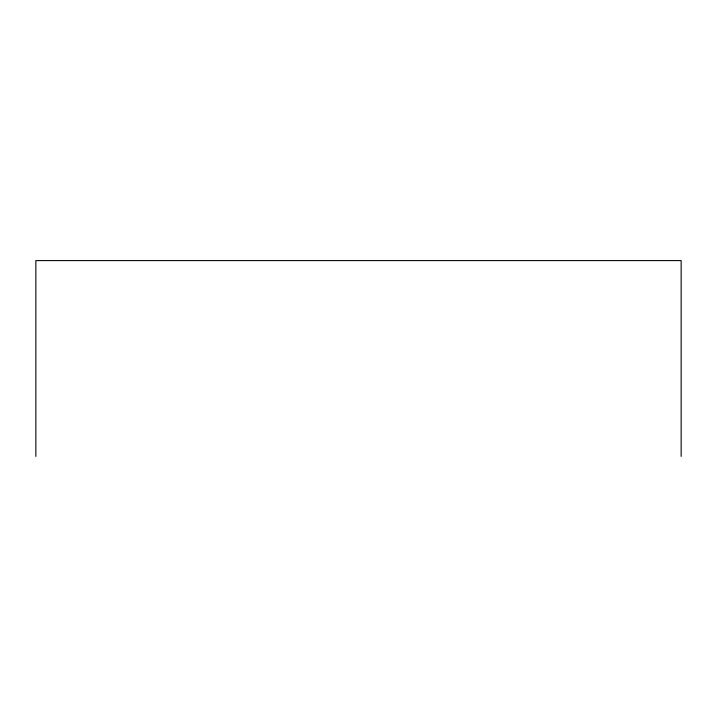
<?xml version="1.0" encoding="UTF-8"?>
<svg xmlns="http://www.w3.org/2000/svg" width="717" height="717" viewBox="0 0 717 717"><rect width="100%" height="100%" fill="white"/><g stroke="black" fill="none" stroke-linecap="round" stroke-linejoin="round"><path stroke-width="1.08" d="M681.15 456.415L681.15 260.585L35.85 260.585L35.85 456.415"/></g></svg>
